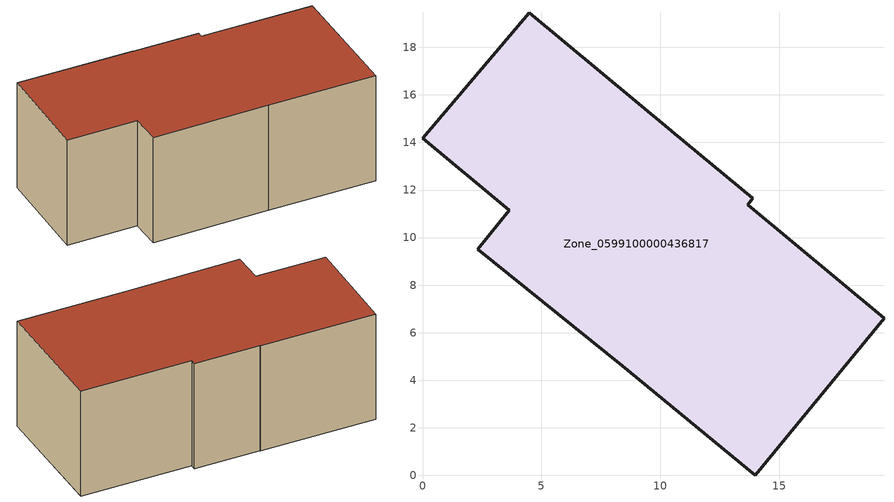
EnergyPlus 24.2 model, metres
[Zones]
Zone_0599100000436817
 floor ground (C_G): 13.88,11.65 13.66,11.38 19.4,6.6 13.99,0 8.39,4.62 2.32,9.52 3.64,11.15 0,14.17 4.49,19.46 10.45,14.5 10.48,14.46 z0
 wall outside (C_F): 0,14.17 3.64,11.15 2.32,9.52 8.39,4.62 13.99,0 19.4,6.6 13.66,11.38 13.88,11.65 10.48,14.46 10.45,14.5 4.49,19.46 0,14.17 z0:7.59
 roof outside (C_R): 13.99,0 19.4,6.6 13.66,11.38 13.88,11.65 10.48,14.46 10.45,14.5 4.49,19.46 0,14.17 3.64,11.15 2.32,9.52 8.39,4.62 z7.59
[BUILDING]
Pand.0599100000436817: North Axis=0; Terrain=City; Loads Convergence Tolerance Value=0.04; Temperature Convergence Tolerance Value=0.4; Solar Distribution=FullExterior; Maximum Number of Warmup Days=25; Minimum Number of Warmup Days=1
[Site:Location]
Rotterdam.The.Hague.AP_ZH_NLD Design_Conditions: Latitude=51.96; Longitude=4.45; Time Zone=1; Elevation=-4.5
[SITE:GROUNDTEMPERATURE:BUILDINGSURFACE]
18, 18, 18, 18, 18, 18, 18, 18, 18, 18, 18, 18
[MATERIAL] Thermal Absorptance=0.9; Solar Absorptance=0.7; Visible Absorptance=0.7
Name | Roughness | Thickness | Conductivity | Density | Specific Heat
G.D.2006-2014 | MediumSmooth | 0.15 | 0.06 | 540 | 1210
F.D.2006-2014 | Rough | 0.3 | 0.12 | 1920 | 840
R.D.2006-2014 | MediumRough | 0.2 | 0.08 | 1500 | 1000
[CONSTRUCTION]
C_G: G.D.2006-2014
C_F: F.D.2006-2014
C_R: R.D.2006-2014
[ZONE]
Zone_0599100000436817: Type=1; Multiplier=1; Ceiling Height=Autocalculate; Volume=Autocalculate; Floor Area=autocalculate; Part of Total Floor Area=Yes
[ZONEINFILTRATION:DESIGNFLOWRATE]
Infil_Zone_0599100000436817: Zone or ZoneList or Space or SpaceList=Zone_0599100000436817; Schedule=AlwaysOn; Design Flow Rate Calculation Method=Flow/Area; Flow Rate per Floor Area=0.0021; Constant Term Coefficient=1; Temperature Term Coefficient=0; Velocity Term Coefficient=0; Velocity Squared Term Coefficient=0
[HVACTEMPLATE:ZONE:IDEALLOADSAIRSYSTEM]
Zone_0599100000436817: Maximum Heating Supply Air Temperature=50; Minimum Cooling Supply Air Temperature=13; Maximum Heating Supply Air Humidity Ratio=0.0156; Minimum Cooling Supply Air Humidity Ratio=0.0077; Heating Limit=NoLimit; Cooling Limit=NoLimit; Dehumidification Control Type=ConstantSensibleHeatRatio; Cooling Sensible Heat Ratio=0.7; Dehumidification Setpoint=60; Humidification Control Type=None; Humidification Setpoint=30; Outdoor Air Method=None; Outdoor Air Flow Rate per Person=0.00944; Outdoor Air Flow Rate per Zone Floor Area=0; Outdoor Air Flow Rate per Zone=0; Demand Controlled Ventilation Type=None; Outdoor Air Economizer Type=NoEconomizer; Heat Recovery Type=None; Sensible Heat Recovery Effectiveness=0.7; Latent Heat Recovery Effectiveness=0.65
[ZONECONTROL:THERMOSTAT]
ThermostatControl_Zone_0599100000436817: Zone or ZoneList=Zone_0599100000436817; Control Type Schedule=DualSetpointControlType; Control 1=Thermostat_Zone_0599100000436817; Temperature Difference Between Cutout And Setpoint=0
[THERMOSTATSETPOINT:DUALSETPOINT]
Thermostat_Zone_0599100000436817: Heating Setpoint Temperature Schedule=HeatingSetpoint_Zone_0599100000436817; Cooling Setpoint Temperature Schedule=CoolingSetpoint_Zone_0599100000436817
[SCHEDULE:COMPACT]
HeatingSetpoint_Zone_0599100000436817: Through: 12/31, For: AllDays, Until: 24:00, 21
CoolingSetpoint_Zone_0599100000436817: Through: 12/31, For: AllDays, Until: 24:00, 24
DualSetpointControlType: Through: 12/31, For: AllDays, Until: 24:00, 4
AlwaysOn: Through: 12/31, For: AllDays, Until: 24:00, 1
